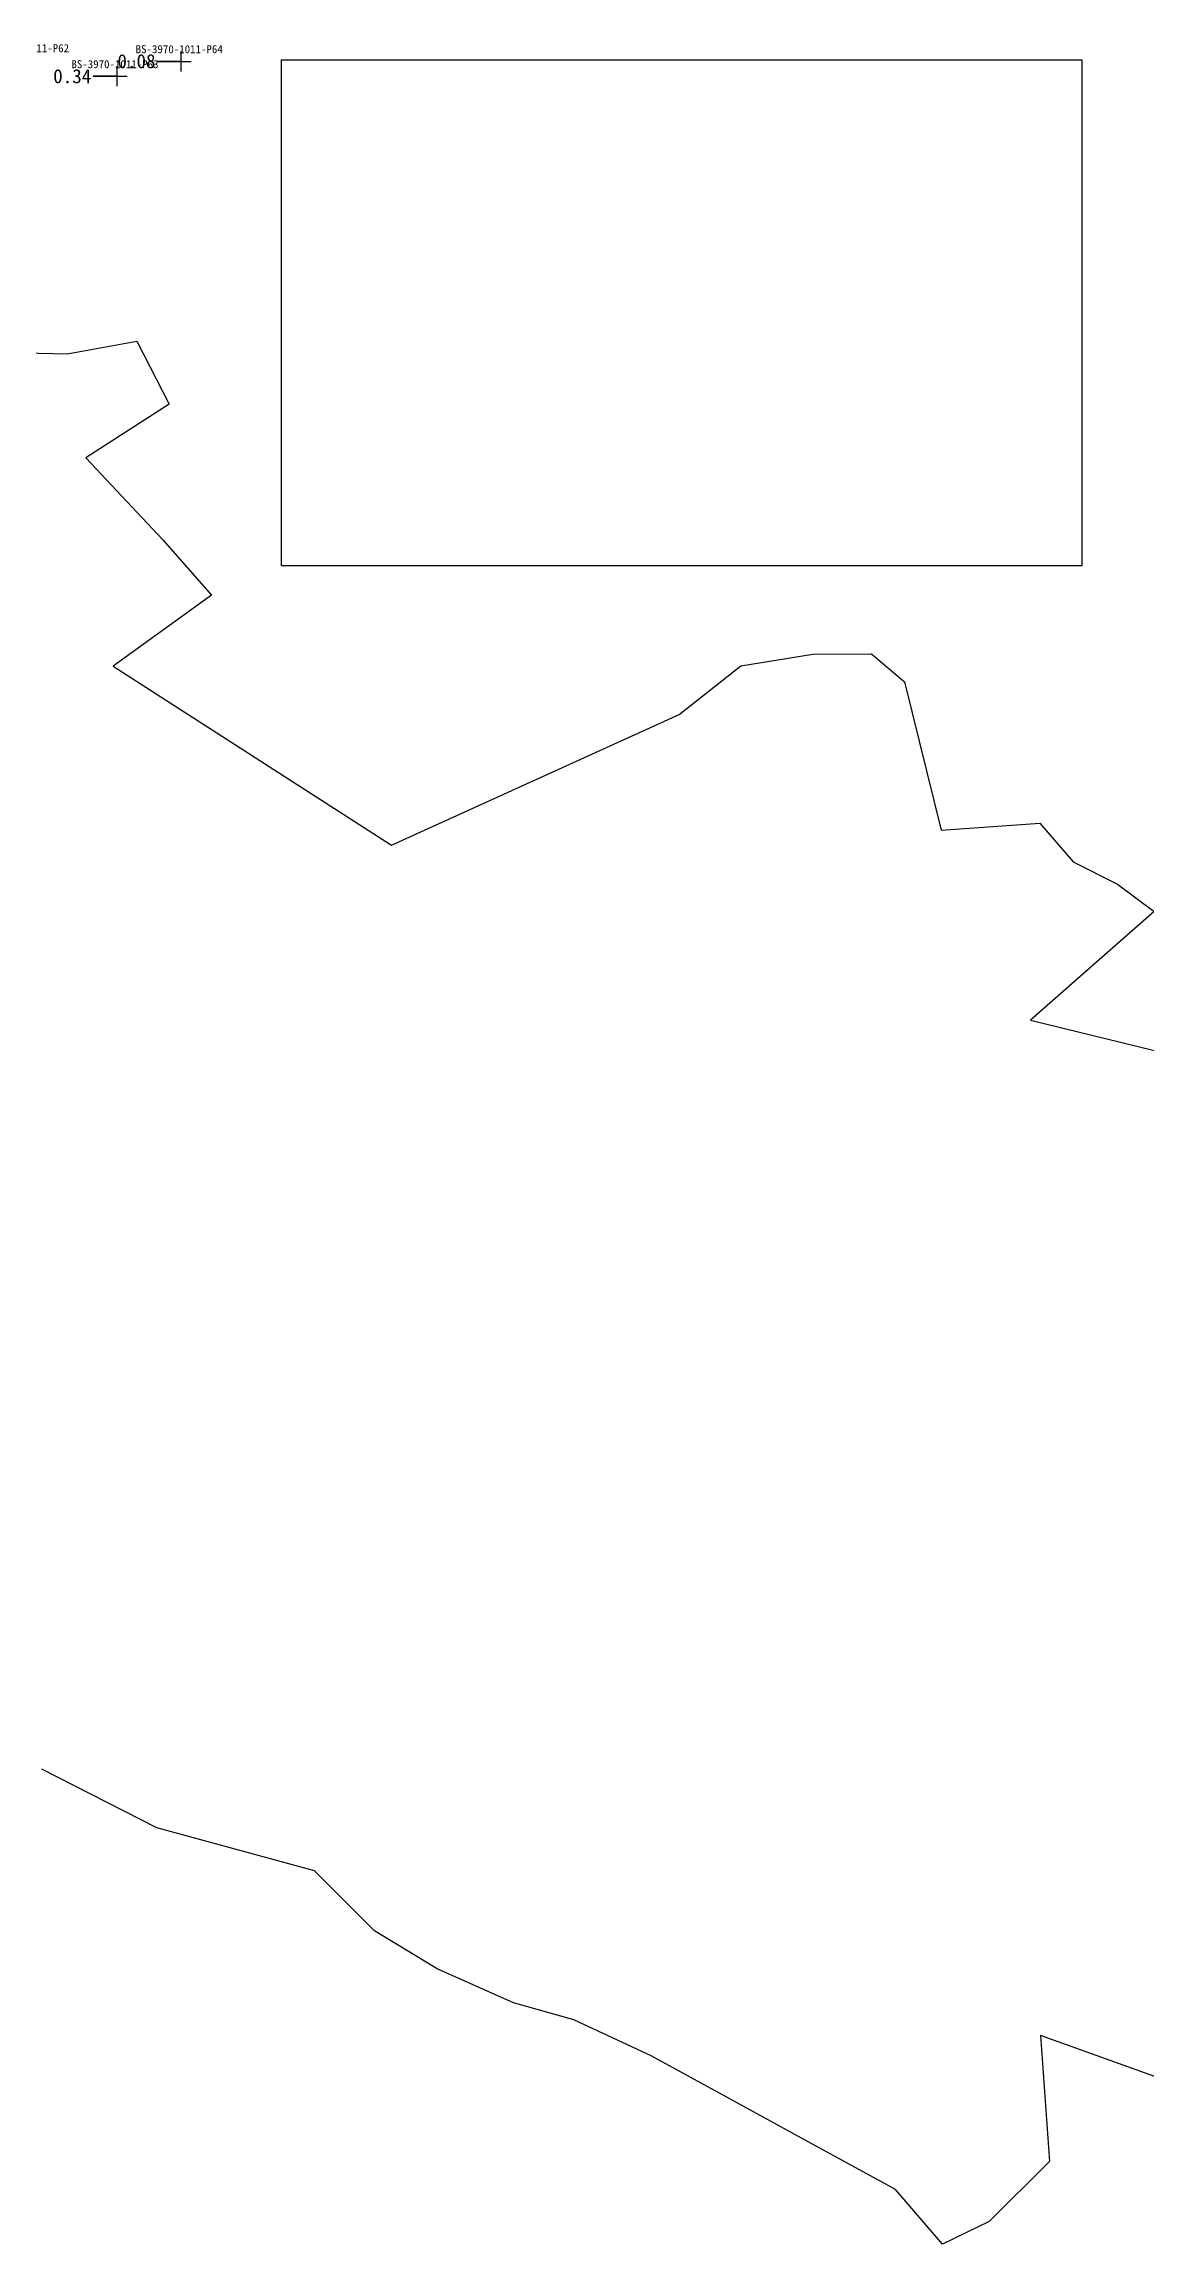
# Model space of a CAD drawing. Header units: metres. Extents: x 469759 to 470079, y 4349683 to 4349817.
# Drawn here: x 469868.3 to 469923.4, y 4349689.7 to 4349799.7 of the extents above; entities that cross this region are included whole.
import ezdxf

# ---------------------------------------------------------------- set-up
doc = ezdxf.new("R2010")
doc.units = ezdxf.units.M
for name, color, linetype in [('0.500-1.000', 4, 'Continuous'), ('点', 7, 'Continuous'), ('钻孔', 7, 'Continuous')]:
    doc.layers.add(name, color=color, linetype=linetype)
doc.styles.add('CN_TTF', font='simsunb.ttf')
picture_1 = doc.add_image_def('image1.png', size_in_pixel=(1052, 665))

msp = doc.modelspace()

# ---------------------------------------------------------------- linework, layer by layer
at = {"layer": '0.500-1.000', "color": 4, "lineweight": 30}
for points in [[(469865.19, 4349784.32), (469869.48, 4349784.22), (469872.96, 4349784.86), (469874.58, 4349781.71), (469870.41, 4349779.03), (469874.26, 4349774.92), (469876.69, 4349772.16), (469871.78, 4349768.61), (469885.68, 4349759.66), (469900.05, 4349766.2), (469903.13, 4349768.63), (469906.73, 4349769.21), (469909.66, 4349769.23), (469911.32, 4349767.83), (469913.14, 4349760.41), (469918.08, 4349760.77), (469919.74, 4349758.83), (469921.95, 4349757.71), (469923.78, 4349756.34), (469917.6, 4349750.91), (469930.62, 4349747.74)], [(469865.19, 4349784.32), (469869.48, 4349784.22), (469872.96, 4349784.86), (469874.58, 4349781.71), (469870.41, 4349779.03), (469874.26, 4349774.92), (469876.69, 4349772.16), (469871.78, 4349768.61), (469885.68, 4349759.66), (469900.05, 4349766.2), (469903.13, 4349768.63), (469906.73, 4349769.21), (469909.66, 4349769.23), (469911.32, 4349767.83), (469913.14, 4349760.41), (469918.08, 4349760.77), (469919.74, 4349758.83), (469921.95, 4349757.71), (469923.78, 4349756.34), (469917.6, 4349750.91), (469930.62, 4349747.74)], [(469925.49, 4349697.51), (469918.11, 4349700.17), (469918.55, 4349693.87), (469915.55, 4349690.87), (469913.21, 4349689.74), (469910.87, 4349692.47), (469906.16, 4349695.04), (469906.16, 4349695.04), (469902.41, 4349697.09), (469898.66, 4349699.14), (469894.8, 4349700.94), (469891.77, 4349701.8), (469887.96, 4349703.5), (469884.83, 4349705.4), (469881.83, 4349708.4), (469873.96, 4349710.54), (469868.21, 4349713.48)], [(469925.49, 4349697.51), (469918.11, 4349700.17), (469918.55, 4349693.87), (469915.55, 4349690.87), (469913.21, 4349689.74), (469910.87, 4349692.47), (469906.16, 4349695.04), (469906.16, 4349695.04), (469902.41, 4349697.09), (469898.66, 4349699.14), (469894.8, 4349700.94), (469891.77, 4349701.8), (469887.96, 4349703.5), (469884.83, 4349705.4), (469881.83, 4349708.4), (469873.96, 4349710.54), (469868.21, 4349713.48)]]:
    msp.add_lwpolyline(points, dxfattribs=at)
at = {"layer": '点', "color": 138, "true_color": 0x004c4c}
for p, q in [((469874.68, 4349798.84), (469875.68, 4349798.84)), ((469875.18, 4349798.34), (469875.18, 4349799.34)), ((469871.47, 4349798.1), (469872.47, 4349798.1)), ((469871.97, 4349797.6), (469871.97, 4349798.6))]:
    msp.add_line(p, q, dxfattribs=at)
at = {"layer": '钻孔', "color": 8, "lineweight": 35}
for p, q in [((469875.18, 4349798.84), (469873.98, 4349798.84)), ((469871.97, 4349798.1), (469870.77, 4349798.1))]:
    msp.add_line(p, q, dxfattribs=at)

# ---------------------------------------------------------------- texts
at = {"layer": '钻孔', "color": 138, "true_color": 0x004c4c, "style": 'CN_TTF'}
for s, p in [('BS-3970-1011-P62', (469865.22, 4349799.3)), ('BS-3970-1011-P63', (469869.69, 4349798.5)), ('BS-3970-1011-P64', (469872.9, 4349799.25))]:
    msp.add_text(s, height=0.4, dxfattribs=at).set_placement(p)
at = {"layer": '钻孔', "color": 8, "style": 'CN_TTF'}
for s, p in [('0.08', (469871.99, 4349798.5)), ('0.34', (469868.78, 4349797.75))]:
    msp.add_text(s, height=0.7, dxfattribs=at).set_placement(p)

# ---------------------------------------------------------------- pictures from other files: only their frames are drawn
image = msp.add_image(picture_1, insert=(469880.18, 4349773.62), size_in_units=(40, 25.29))

doc.saveas('drawing.dxf')
